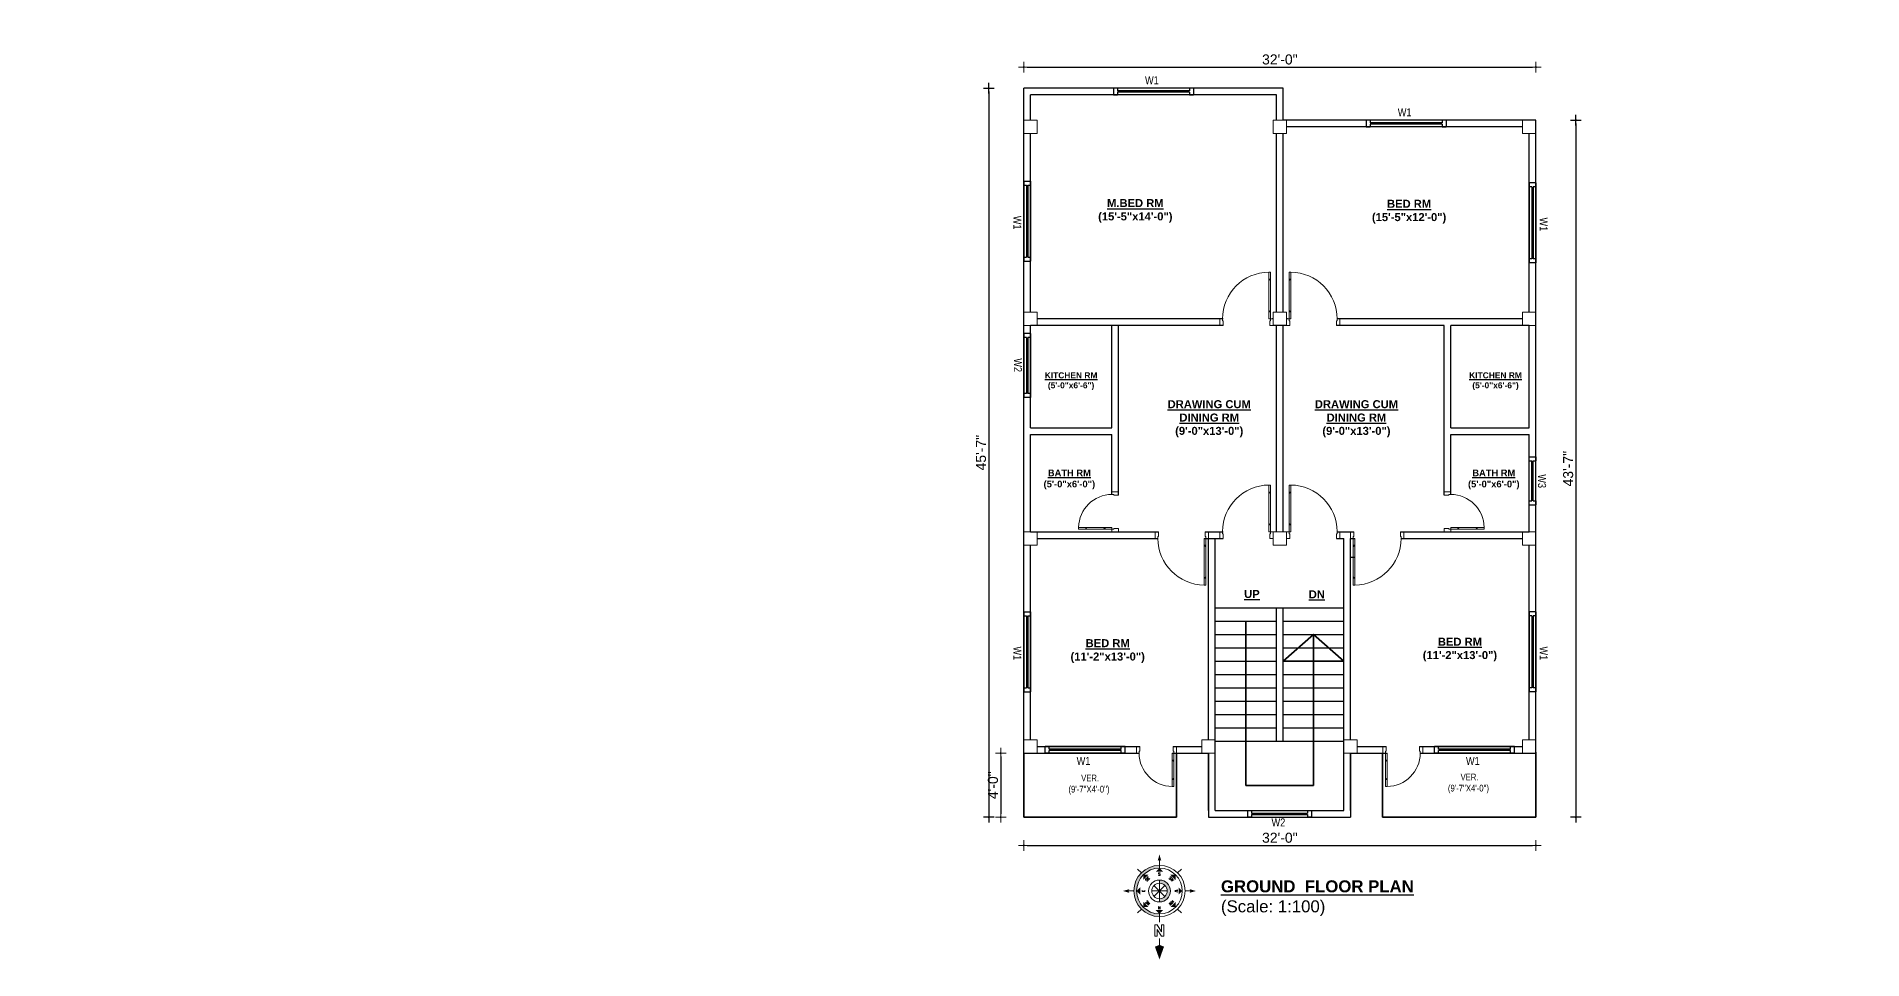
# Model space of a CAD drawing. Header units: inches. Extents: x -4010 to 92088, y -38563 to -1318.
# Drawn here: x 82703 to 84072, y -33559 to -32867 of the extents above; entities that cross this region are included whole.
import ezdxf
from ezdxf.enums import TextEntityAlignment as Align

# ---------------------------------------------------------------- set-up
doc = ezdxf.new("R2010")
doc.units = ezdxf.units.IN
doc.header["$MEASUREMENT"] = 0
doc.header["$PDMODE"] = 99
for name, color, linetype, lineweight in [('1-FOUNDATION DIM', 31, 'Continuous', 5), ('DIM', 7, 'Continuous', 15), ('door', 132, 'Continuous', 15), ('R0D', 1, 'Continuous', 35), ('VER', 2, 'Continuous', 20)]:
    doc.layers.add(name, color=color, linetype=linetype, lineweight=lineweight)
for name, color, linetype in [('Brick wall', 3, 'Continuous'), ('Rod', 1, 'Continuous'), ('TEX', 7, 'Continuous'), ('wall', 3, 'Continuous'), ('WINDOOR', 7, 'Continuous')]:
    doc.layers.add(name, color=color, linetype=linetype)
doc.styles.add('ARIAL', font='arial.ttf')
doc.styles.add('ROMANS', font='romans')
doc.styles.get("Standard").update_dxf_attribs({"font": 'ARIALN.TTF'})
doc.dimstyles.new('3-8', dxfattribs={"dimscale": 1.25, "dimtxt": 6, "dimasz": 2, "dimexe": 0.18, "dimexo": 6, "dimgap": 0, "dimtad": 0, "dimdec": 0, "dimzin": 3, "dimdsep": 46, "dimlunit": 3, "dimtxsty": 'ARIAL', "dimblk": 'DD', "dimcen": 1, "dimse1": 1, "dimse2": 1, "dimclrd": 256, "dimclrt": 256, "dimadec": 0, "dimazin": 0, "dimtfac": 0.5, "dimtdec": 0, "dimtmove": 2, "dimatfit": 0, "dimfxl": 0.18, "dimtvp": 0.75, "dimfrac": 1, "dimtolj": 1, "dimtzin": 0, "dimarcsym": 0})

# ---------------------------------------------------------------- blocks, each defined once
blk = doc.blocks.new('DD')
for p, q in [((-1.6, 0), (1.6, 0)), ((0, 1.6), (0, -1.6))]:
    blk.add_line(p, q)
at = {"const_width": 0.3}
blk.add_lwpolyline([(-0.15, 0, 1), (0.15, 0, 1)], format="xyb", close=True, dxfattribs=at)
blk = doc.blocks.new('*D1281')
at = {"layer": 'Defpoints', "color": 0}
for p in [(91569.9, -32871.4), (72377.3, -33015.4), (91610.9, -33015.4)]:
    blk.add_point(p, dxfattribs=at)
at = {"layer": 'Rod', "lineweight": -2}
blk.add_line((91610.9, -32873.9), (91610.9, -33012.9), dxfattribs=at)
at = {"layer": 'Rod', "lineweight": -2, "xscale": 2.5, "yscale": 2.5, "zscale": 2.5}
for p, rotation in [((91610.9, -32871.4), 90), ((91610.9, -33015.4), 270)]:
    blk.add_blockref('DD', p, dxfattribs=dict(at, rotation=rotation))
at = {"layer": 'Rod', "insert": (91605.1, -32943.4), "char_height": 7.5, "attachment_point": 5, "rotation": 90, "style": 'ARIAL'}
blk.add_mtext('\\A1;12\'-0"', dxfattribs=at)
blk = doc.blocks.new('*D1286')
at = {"layer": 'Defpoints', "color": 0}
for p in [(83827.3, -32930), (83827.3, -33452.6), (83857.2, -33452.6)]:
    blk.add_point(p, dxfattribs=at)
at = {"layer": 'wall', "lineweight": -2}
blk.add_line((83857.2, -32932.5), (83857.2, -33450.1), dxfattribs=at)
at = {"layer": 'wall', "lineweight": -2, "xscale": 2.5, "yscale": 2.5, "zscale": 2.5}
for p, rotation in [((83857.2, -32930), 90), ((83857.2, -33452.6), 270)]:
    blk.add_blockref('DD', p, dxfattribs=dict(at, rotation=rotation))
at = {"layer": 'wall', "insert": (83851.5, -33191.3), "char_height": 7.5, "attachment_point": 5, "rotation": 90, "style": 'ARIAL'}
blk.add_mtext('\\A1;43\'-7"', dxfattribs=at)
blk = doc.blocks.new('*D1213')
at = {"layer": 'Defpoints', "color": 0}
for p in [(83443.3, -32906), (83417, -33452.6), (83443.3, -33452.6)]:
    blk.add_point(p, dxfattribs=at)
at = {"layer": 'wall', "lineweight": -2}
blk.add_line((83417, -32908.5), (83417, -33450.1), dxfattribs=at)
at = {"layer": 'wall', "lineweight": -2, "xscale": 2.5, "yscale": 2.5, "zscale": 2.5}
for p, rotation in [((83417, -32906), 90), ((83417, -33452.6), 270)]:
    blk.add_blockref('DD', p, dxfattribs=dict(at, rotation=rotation))
at = {"layer": 'wall', "insert": (83411.3, -33179.3), "char_height": 7.5, "attachment_point": 5, "rotation": 90, "style": 'ARIAL'}
blk.add_mtext('\\A1;45\'-7"', dxfattribs=at)
blk = doc.blocks.new('D40')
at = {"layer": 'door'}
for p, q in [((2, 5), (2, 40)), ((3.2, 40), (2, 40)), ((2.4, 34), (2, 34)), ((2.4, 34), (2.4, 34.7)), ((2.9, 34.7), (2.4, 34.7)), ((2.9, 34), (2.9, 34.7)), ((3.2, 34), (2.9, 34)), ((3.2, 5), (3.2, 40)), ((0, 0), (0, 5)), ((0, 5), (2, 5)), ((2.5, 0), (0, 0)), ((2, 11), (2.4, 11)), ((2, 5), (2, 3.5)), ((2, 5), (3.2, 5)), ((2, 3.5), (2.5, 3.5)), ((2.4, 10.2), (2.4, 11)), ((2.4, 10.2), (2.9, 10.2)), ((2.5, 3.5), (2.5, 0)), ((2.9, 10.2), (2.9, 11)), ((2.9, 11), (3.2, 11)), ((38, 3.5), (37.5, 3.5)), ((37.5, 3.5), (37.5, 0)), ((37.5, 0), (40, 0)), ((40, 5), (38, 5)), ((38, 5), (38, 3.5)), ((40, 0), (40, 5))]:
    blk.add_line(p, q, dxfattribs=at)
blk.add_arc((2.9, 4.9), 35.1, 0.2318, 89.393, dxfattribs=at)
blk = doc.blocks.new('D30')
at = {"layer": 'door'}
for p, q in [((2, 5), (2, 30)), ((3.2, 30), (2, 30)), ((3.2, 5), (3.2, 30)), ((2.4, 24), (2, 24)), ((2.4, 24), (2.4, 24.7)), ((2.9, 24.7), (2.4, 24.7)), ((2.9, 24), (2.9, 24.7)), ((3.2, 24), (2.9, 24)), ((0, 0), (0, 5)), ((0, 5), (2, 5)), ((2.5, 0), (0, 0)), ((2, 11), (2.4, 11)), ((2, 5), (2, 3.5)), ((2, 5), (3.2, 5)), ((2, 3.5), (2.5, 3.5)), ((2.4, 10.2), (2.4, 11)), ((2.4, 10.2), (2.9, 10.2)), ((2.5, 3.5), (2.5, 0)), ((2.9, 10.2), (2.9, 11)), ((2.9, 11), (3.2, 11)), ((28, 3.5), (27.5, 3.5)), ((27.5, 3.5), (27.5, 0)), ((27.5, 0), (30, 0)), ((30, 5), (28, 5)), ((28, 5), (28, 3.5)), ((30, 0), (30, 5))]:
    blk.add_line(p, q, dxfattribs=at)
blk.add_arc((2.9, 4.9), 25.1, 0.3204, 89.1727, dxfattribs=at)
blk = doc.blocks.new('W-1')
at = {"layer": 'WINDOOR'}
for p, q in [((-60, 0), (-60, -5)), ((-60, 0), (-57, 0)), ((-60, 0), (0, 0)), ((-57, 0), (-57, -2)), ((-3, 0), (-3, -2)), ((0, 0), (0, -5)), ((-57, -5), (-60, -5)), ((-60, -5), (0, -5)), ((-57, -2), (-3, -2)), ((-57, -3), (-57, -5)), ((-57, -3), (-3, -3)), ((-56, -2), (-56, -3)), ((-4, -2), (-4, -3)), ((-3, -3), (-3, -5)), ((0, -5), (-3, -5))]:
    blk.add_line(p, q, dxfattribs=at)
blk = doc.blocks.new('W-3FT')
at = {"layer": 'WINDOOR'}
for p, q in [((-36, 0), (-36, -5)), ((-36, 0), (-33, 0)), ((-36, 0), (0, 0)), ((-33, 0), (-33, -2)), ((-3, 0), (-3, -2)), ((0, 0), (0, -5)), ((-33, -5), (-36, -5)), ((-36, -5), (0, -5)), ((-33, -2), (-3, -2)), ((-33, -3), (-33, -5)), ((-33, -3), (-3, -3)), ((-32, -2), (-32, -3)), ((-4, -2), (-4, -3)), ((-3, -3), (-3, -5)), ((0, -5), (-3, -5))]:
    blk.add_line(p, q, dxfattribs=at)
blk = doc.blocks.new("Windoo 4'")
at = {"layer": 'WINDOOR'}
for p, q in [((24, 5), (-24, 5)), ((-24, 5), (-24, 0)), ((24, 0), (-24, 0)), ((-24, 0), (-21, 0)), ((-21, 5), (-21, 3)), ((21, 3), (-21, 3)), ((21, 2), (-21, 2)), ((-21, 2), (-21, 0)), ((-20, 3), (-20, 2)), ((20, 3), (20, 2)), ((24, 5), (21, 5)), ((21, 5), (21, 3)), ((21, 2), (21, 0)), ((21, 0), (24, 0)), ((24, 5), (24, 0))]:
    blk.add_line(p, q, dxfattribs=at)
blk = doc.blocks.new('*D1214')
at = {"layer": 'Defpoints', "color": 0}
for p in [(83443.3, -33404.6), (83426, -33452.6), (83437.3, -33452.6)]:
    blk.add_point(p, dxfattribs=at)
at = {"layer": 'VER', "lineweight": -2}
blk.add_line((83426, -33407.1), (83426, -33450.1), dxfattribs=at)
at = {"layer": 'VER', "lineweight": -2, "xscale": 2.5, "yscale": 2.5, "zscale": 2.5}
for p, rotation in [((83426, -33404.6), 90), ((83426, -33452.6), 270)]:
    blk.add_blockref('DD', p, dxfattribs=dict(at, rotation=rotation))
at = {"layer": 'VER', "insert": (83420.2, -33428.6), "char_height": 7.5, "attachment_point": 5, "rotation": 90, "style": 'ARIAL'}
blk.add_mtext('\\A1;4\'-0"', dxfattribs=at)
blk = doc.blocks.new('*D1305')
at = {"layer": 'Defpoints', "color": 0}
for p in [(84882.7, -33079), (84924.6, -33079), (73551.9, -33243.6)]:
    blk.add_point(p, dxfattribs=at)
at = {"layer": 'Rod', "lineweight": -2}
blk.add_line((84882.7, -33241.1), (84882.7, -33081.5), dxfattribs=at)
at = {"layer": 'Rod', "lineweight": -2, "xscale": 2.5, "yscale": 2.5, "zscale": 2.5}
for p, rotation in [((84882.7, -33079), 90), ((84882.7, -33243.6), 270)]:
    blk.add_blockref('DD', p, dxfattribs=dict(at, rotation=rotation))
at = {"layer": 'Rod', "insert": (84877, -33161.3), "char_height": 7.5, "attachment_point": 5, "rotation": 90, "style": 'ARIAL'}
blk.add_mtext('\\A1;13\'-9"', dxfattribs=at)
blk = doc.blocks.new('*D1308')
at = {"layer": 'Defpoints', "color": 0}
for p in [(73935.9, -33079), (73985.1, -33243.6), (85308.6, -33243.6)]:
    blk.add_point(p, dxfattribs=at)
at = {"layer": 'Rod', "lineweight": -2}
blk.add_line((73985.1, -33081.5), (73985.1, -33241.1), dxfattribs=at)
at = {"layer": 'Rod', "lineweight": -2, "xscale": 2.5, "yscale": 2.5, "zscale": 2.5}
for p, rotation in [((73985.1, -33079), 90), ((73985.1, -33243.6), 270)]:
    blk.add_blockref('DD', p, dxfattribs=dict(at, rotation=rotation))
at = {"layer": 'Rod', "insert": (73979.4, -33161.3), "char_height": 7.5, "attachment_point": 5, "rotation": 90, "style": 'ARIAL'}
blk.add_mtext('\\A1;13\'-9"', dxfattribs=at)
blk = doc.blocks.new('*D1310')
at = {"layer": 'Defpoints', "color": 0}
for p in [(85308.6, -32935), (73935.9, -33399.6), (85387.5, -33399.6)]:
    blk.add_point(p, dxfattribs=at)
at = {"layer": 'Rod', "lineweight": -2}
blk.add_line((85387.5, -32937.5), (85387.5, -33397.1), dxfattribs=at)
at = {"layer": 'Rod', "lineweight": -2, "xscale": 2.5, "yscale": 2.5, "zscale": 2.5}
for p, rotation in [((85387.5, -32935), 90), ((85387.5, -33399.6), 270)]:
    blk.add_blockref('DD', p, dxfattribs=dict(at, rotation=rotation))
at = {"layer": 'Rod', "insert": (85381.7, -33167.3), "char_height": 7.5, "attachment_point": 5, "rotation": 90, "style": 'ARIAL'}
blk.add_mtext('\\A1;38\'-9"', dxfattribs=at)
blk = doc.blocks.new('*D1312')
at = {"layer": 'Defpoints', "color": 0}
for p in [(87548.3, -32930), (76175.6, -33452.6), (87573.4, -33452.6)]:
    blk.add_point(p, dxfattribs=at)
at = {"layer": 'Rod', "lineweight": -2}
blk.add_line((87573.4, -32932.5), (87573.4, -33450.1), dxfattribs=at)
at = {"layer": 'Rod', "lineweight": -2, "xscale": 2.5, "yscale": 2.5, "zscale": 2.5}
for p, rotation in [((87573.4, -32930), 90), ((87573.4, -33452.6), 270)]:
    blk.add_blockref('DD', p, dxfattribs=dict(at, rotation=rotation))
at = {"layer": 'Rod', "insert": (87567.7, -33191.3), "char_height": 7.5, "attachment_point": 5, "rotation": 90, "style": 'ARIAL'}
blk.add_mtext('\\A1;43\'-7"', dxfattribs=at)
blk = doc.blocks.new('Anno_North_J_Metric')
at = {"linetype": 'ByBlock', "lineweight": -2}
h = blk.add_hatch(color=0, dxfattribs=at)
h.paths.add_polyline_path([(-4.17, 0), (-4.68, 0, 1), (4.68, 0), (4.17, 0, -1)])
h.paths.add_polyline_path([(1.41, 0), (2, 0, 1), (-2, 0), (-1.41, 0, -1)])
at = {"color": 0, "linetype": 'ByBlock', "lineweight": -2}
for p, q in [((-3.31, 3.31), (-4.01, 4.01)), ((0, 4.68), (0, 5.67)), ((3.31, 3.31), (4.01, 4.01)), ((-4.68, 0), (-5.67, 0)), ((-4.68, 0), (-4.17, 0)), ((-1.41, 0), (-2, 0)), ((-1.41, 0), (1.41, 0)), ((1.41, 0), (-1.41, 0)), ((-1, 1), (1, -1)), ((-1, -1), (1, 1)), ((1, -1), (-1, 1)), ((1, 1), (-1, -1)), ((0, 1.41), (0, -1.41)), ((0, -1.41), (0, 1.41)), ((1.41, 0), (2, 0)), ((4.68, 0), (4.17, 0)), ((4.68, 0), (5.67, 0)), ((6.17, 0.4), (6.17, 0.82)), ((6.17, 0.82), (8.27, 0.82)), ((7.43, 0.4), (6.17, 0.4)), ((6.17, -0.44), (7.43, 0.4)), ((8.27, 0.4), (7.01, -0.44)), ((8.27, 0.82), (8.27, 0.4)), ((8.67, 0), (9.83, 0)), ((-3.31, -3.31), (-4.01, -4.01)), ((3.31, -3.31), (4.01, -4.01)), ((6.17, -0.86), (6.17, -0.44)), ((8.27, -0.86), (6.17, -0.86)), ((7.01, -0.44), (8.27, -0.44)), ((8.27, -0.44), (8.27, -0.86)), ((0, -4.68), (0, -5.67))]:
    blk.add_line(p, q, dxfattribs=at)
for radius in [4.68, 4.17, 2, 1.41]:
    blk.add_circle((0, 0), radius, dxfattribs=at)
for points in [[(-0.33, 5.5), (0, 5.67), (0, 6.67)], [(0, 6.67), (0.33, 5.5), (0, 5.67)], [(0, 4.17), (0.67, 3.5), (-0.67, 3.5)], [(-6.67, 0), (-5.5, 0.33), (-5.67, 0)], [(-5.5, -0.33), (-5.67, 0), (-6.67, 0)], [(-4.17, 0), (-3.5, 0.67), (-3.5, -0.67)], [(-2.95, 2.95), (-2, 2.95), (-2.95, 2)], [(2.95, 2.95), (2.95, 2), (2, 2.95)], [(4.17, 0), (3.5, -0.67), (3.5, 0.67)], [(12.5, 0), (10.17, 0.83), (9.83, 0)], [(9.83, 0), (10.17, -0.83), (12.5, 0)], [(-2.95, -2.95), (-2.95, -2), (-2, -2.95)], [(2.95, -2.95), (2, -2.95), (2.95, -2)], [(0, -4.17), (-0.67, -3.5), (0.67, -3.5)], [(0, -6.67), (-0.33, -5.5), (0, -5.67)], [(0.33, -5.5), (0, -5.67), (0, -6.67)]]:
    blk.add_solid(points, dxfattribs=at)
at = {"color": 0, "linetype": 'ByBlock', "lineweight": -2, "style": 'ROMANS'}
blk.add_text('W', height=0.5, dxfattribs=at).set_placement((0, 2.83), align=Align.CENTER)
for s, rotation, p in [('S', 270, (-3.33, 0)), ('SW', 45, (-2, 2)), ('NW', 315, (2, 2)), ('N', 270, (2.83, 0)), ('SE', 135, (-2, -2)), ('E', 180, (0, -2.67)), ('NE', 225, (2, -2))]:
    blk.add_text(s, height=0.5, rotation=rotation, dxfattribs=at).set_placement(p, align=Align.CENTER)
blk = doc.blocks.new('*D1337')
at = {"layer": 'Defpoints', "color": 0}
for p in [(83827.3, -32890.3), (83443.3, -32906), (83827.3, -32930)]:
    blk.add_point(p, dxfattribs=at)
at = {"layer": 'VER', "lineweight": -2}
blk.add_line((83445.8, -32890.3), (83824.8, -32890.3), dxfattribs=at)
at = {"layer": 'VER', "lineweight": -2, "xscale": 2.5, "yscale": 2.5, "zscale": 2.5, "rotation": 180}
blk.add_blockref('DD', (83443.3, -32890.3), dxfattribs=at)
at = {"layer": 'VER', "lineweight": -2, "xscale": 2.5, "yscale": 2.5, "zscale": 2.5}
blk.add_blockref('DD', (83827.3, -32890.3), dxfattribs=at)
at = {"layer": 'VER', "insert": (83635.3, -32884.6), "char_height": 7.5, "attachment_point": 5, "style": 'ARIAL'}
blk.add_mtext('\\A1;32\'-0"', dxfattribs=at)
blk = doc.blocks.new('*D1338')
at = {"layer": 'Defpoints', "color": 0}
for p in [(83443.3, -33452.6), (83827.3, -33452.6), (83827.3, -33473.7)]:
    blk.add_point(p, dxfattribs=at)
at = {"layer": 'VER', "lineweight": -2}
blk.add_line((83445.8, -33473.7), (83824.8, -33473.7), dxfattribs=at)
at = {"layer": 'VER', "lineweight": -2, "xscale": 2.5, "yscale": 2.5, "zscale": 2.5, "rotation": 180}
blk.add_blockref('DD', (83443.3, -33473.7), dxfattribs=at)
at = {"layer": 'VER', "lineweight": -2, "xscale": 2.5, "yscale": 2.5, "zscale": 2.5}
blk.add_blockref('DD', (83827.3, -33473.7), dxfattribs=at)
at = {"layer": 'VER', "insert": (83635.3, -33468), "char_height": 7.5, "attachment_point": 5, "style": 'ARIAL'}
blk.add_mtext('\\A1;32\'-0"', dxfattribs=at)

msp = doc.modelspace()

# ---------------------------------------------------------------- linework, layer by layer
at = {"layer": 'R0D'}
for p, q in [((83609.792, -33315.564), (83609.792, -33305.564)), ((83609.792, -33305.564), (83609.792, -33405.564)), ((83660.542, -33315.564), (83637.792, -33335.564)), ((83660.542, -33315.564), (83660.542, -33428.825)), ((83683.292, -33335.564), (83660.542, -33315.564)), ((83637.792, -33335.564), (83683.292, -33335.564)), ((83660.542, -33385.564), (83660.542, -33428.172)), ((83443.292, -33404.564), (83443.292, -33452.564)), ((83557.792, -33452.564), (83557.792, -33404.564)), ((83609.792, -33405.564), (83609.792, -33428.825)), ((83712.292, -33404.564), (83712.292, -33452.564)), ((83827.292, -33452.564), (83827.292, -33403.829)), ((83609.792, -33428.825), (83660.542, -33428.825)), ((83443.292, -33452.564), (83557.792, -33452.564)), ((83712.292, -33452.564), (83827.292, -33452.564))]:
    msp.add_line(p, q, dxfattribs=at)
at = {"layer": 'VER'}
for p, q in [((83638.542, -33238.564), (83629.042, -33238.564)), ((83631.792, -33238.564), (83635.792, -33238.564))]:
    msp.add_line(p, q, dxfattribs=at)
for points in [[(83443.292, -32930.031), (83453.292, -32930.031), (83453.292, -32940.031), (83443.292, -32940.031)], [(83630.292, -32930.031), (83640.292, -32930.031), (83640.292, -32940.031), (83630.292, -32940.031)], [(83817.292, -32930.031), (83827.292, -32930.031), (83827.292, -32940.031), (83817.292, -32940.031)], [(83443.292, -33073.995), (83453.292, -33073.995), (83453.292, -33083.995), (83443.292, -33083.995)], [(83630.292, -33073.995), (83640.292, -33073.995), (83640.292, -33083.995), (83630.292, -33083.995)], [(83817.292, -33073.995), (83827.292, -33073.995), (83827.292, -33083.995), (83817.292, -33083.995)], [(83443.292, -33238.564), (83453.292, -33238.564), (83453.292, -33248.564), (83443.292, -33248.564)], [(83630.292, -33238.564), (83640.292, -33238.564), (83640.292, -33248.564), (83630.292, -33248.564)], [(83817.292, -33238.564), (83827.292, -33238.564), (83827.292, -33248.564), (83817.292, -33248.564)], [(83443.292, -33394.564), (83453.292, -33394.564), (83453.292, -33404.564), (83443.292, -33404.564)], [(83576.785, -33394.564), (83586.785, -33394.564), (83586.785, -33404.564), (83576.785, -33404.564)], [(83683.292, -33394.564), (83693.292, -33394.564), (83693.292, -33404.564), (83683.292, -33404.564)], [(83817.292, -33394.564), (83827.292, -33394.564), (83827.292, -33404.564), (83817.292, -33404.564)]]:
    msp.add_lwpolyline(points, close=True, dxfattribs=at)
at = {"layer": 'wall'}
for p, q in [((83443.292, -33404.564), (83443.292, -32906.031)), ((83637.792, -32906.031), (83443.292, -32906.031)), ((83637.792, -32930.031), (83637.792, -32906.031)), ((83448.292, -32930.031), (83448.292, -32911.031)), ((83632.792, -32911.031), (83448.292, -32911.031)), ((83632.792, -32930.031), (83632.792, -32911.031)), ((83827.292, -32930.031), (83637.792, -32930.031)), ((83817.292, -32935.031), (83640.292, -32935.031)), ((83827.292, -33404.564), (83827.292, -32930.031)), ((83448.292, -33073.995), (83448.292, -32940.031)), ((83632.792, -33073.995), (83632.792, -32940.031)), ((83637.792, -33073.995), (83637.792, -32940.031)), ((83822.292, -33073.995), (83822.292, -32940.031)), ((83448.292, -33073.995), (83448.292, -33072.031)), ((83822.292, -33073.995), (83822.292, -33072.031)), ((83448.292, -33143.975), (83448.292, -33083.975)), ((83521.45, -33083.975), (83448.292, -33083.975)), ((83592.792, -33078.975), (83453.292, -33078.975)), ((83509.45, -33160.564), (83509.45, -33083.975)), ((83514.45, -33143.975), (83514.45, -33083.975)), ((83592.792, -33083.975), (83514.45, -33083.975)), ((83533.45, -33083.975), (83530.2, -33083.975)), ((83592.292, -33078.975), (83530.95, -33078.975)), ((83592.292, -33078.975), (83533.45, -33078.975)), ((83592.792, -33083.975), (83538.45, -33083.975)), ((83630.292, -33078.975), (83629.542, -33078.975)), ((83640.292, -33083.975), (83630.292, -33083.975)), ((83632.792, -33238.564), (83632.792, -33083.975)), ((83637.792, -33238.564), (83637.792, -33083.975)), ((83641.042, -33078.975), (83640.292, -33078.975)), ((83758.45, -33083.975), (83677.792, -33083.975)), ((83778.95, -33078.975), (83678.292, -33078.975)), ((83754.7, -33083.975), (83751.45, -33083.975)), ((83758.45, -33211.064), (83758.45, -33083.975)), ((83758.45, -33211.064), (83758.45, -33083.975)), ((83763.45, -33160.564), (83763.45, -33083.975)), ((83763.45, -33160.564), (83763.45, -33083.975)), ((83822.292, -33083.975), (83763.45, -33083.975)), ((83817.292, -33078.975), (83778.95, -33078.975)), ((83822.292, -33160.564), (83822.292, -33083.975)), ((83822.292, -33145.241), (83822.292, -33123.05)), ((83448.292, -33143.975), (83448.292, -33137.031)), ((83448.292, -33143.975), (83448.292, -33137.031)), ((83448.292, -33160.564), (83448.292, -33137.975)), ((83448.292, -33160.564), (83448.292, -33148.975)), ((83448.292, -33160.564), (83448.292, -33148.975)), ((83509.45, -33160.564), (83509.45, -33148.975)), ((83509.45, -33151.508), (83509.45, -33148.975)), ((83514.45, -33211.064), (83514.45, -33143.975)), ((83763.45, -33158.064), (83763.45, -33150.241)), ((83763.45, -33158.064), (83763.45, -33150.241)), ((83822.292, -33145.241), (83822.292, -33144.564)), ((83822.292, -33160.564), (83822.292, -33150.241)), ((83822.292, -33160.564), (83822.292, -33150.241)), ((83448.292, -33160.564), (83509.45, -33160.564)), ((83448.292, -33165.564), (83509.45, -33165.564)), ((83448.292, -33204.564), (83448.292, -33165.564)), ((83509.45, -33210.564), (83509.45, -33165.564)), ((83763.45, -33160.564), (83822.292, -33160.564)), ((83763.45, -33165.564), (83822.292, -33165.564)), ((83763.45, -33210.564), (83763.45, -33165.564)), ((83763.45, -33210.564), (83763.45, -33165.564)), ((83822.292, -33160.564), (83822.292, -33160.085)), ((83822.292, -33204.564), (83822.292, -33165.564)), ((83448.292, -33238.564), (83448.292, -33192.564)), ((83822.292, -33238.564), (83822.292, -33193.085)), ((83448.292, -33238.564), (83544.292, -33238.564)), ((83579.292, -33238.564), (83586.792, -33238.564)), ((83586.792, -33238.564), (83592.792, -33238.564)), ((83678.292, -33238.564), (83683.292, -33238.564)), ((83683.292, -33238.564), (83690.792, -33238.564)), ((83725.792, -33238.564), (83822.292, -33238.564)), ((83448.292, -33394.564), (83448.292, -33248.564)), ((83453.292, -33243.564), (83543.792, -33243.564)), ((83578.542, -33243.564), (83581.792, -33243.564)), ((83581.792, -33394.564), (83581.792, -33243.564)), ((83581.792, -33243.564), (83592.792, -33243.564)), ((83586.792, -33447.564), (83586.792, -33243.564)), ((83677.792, -33243.564), (83683.292, -33243.564)), ((83683.292, -33447.564), (83683.292, -33243.564)), ((83688.292, -33243.564), (83691.542, -33243.564)), ((83688.292, -33394.564), (83688.292, -33243.564)), ((83726.292, -33243.564), (83817.292, -33243.564)), ((83822.292, -33394.564), (83822.292, -33248.564)), ((83688.292, -33257.564), (83691.542, -33257.564)), ((83586.792, -33295.564), (83683.292, -33295.564)), ((83586.792, -33305.564), (83632.792, -33305.564)), ((83632.792, -33395.564), (83632.792, -33295.564)), ((83637.792, -33395.564), (83637.792, -33295.564)), ((83637.792, -33305.564), (83683.292, -33305.564)), ((83586.792, -33315.564), (83632.792, -33315.564)), ((83637.792, -33315.564), (83683.292, -33315.564)), ((83586.792, -33325.564), (83632.792, -33325.564)), ((83637.792, -33325.564), (83683.292, -33325.564)), ((83586.792, -33335.564), (83632.792, -33335.564)), ((83586.792, -33345.564), (83632.792, -33345.564)), ((83637.792, -33335.564), (83683.292, -33335.564)), ((83637.792, -33345.564), (83683.292, -33345.564)), ((83586.792, -33355.564), (83632.792, -33355.564)), ((83637.792, -33355.564), (83683.292, -33355.564)), ((83586.792, -33365.564), (83632.792, -33365.564)), ((83586.792, -33375.564), (83632.792, -33375.564)), ((83637.792, -33365.564), (83683.292, -33365.564)), ((83637.792, -33375.564), (83683.292, -33375.564)), ((83586.792, -33385.564), (83632.792, -33385.564)), ((83637.792, -33385.564), (83683.292, -33385.564)), ((83453.292, -33399.564), (83530.292, -33399.564)), ((83555.292, -33399.564), (83576.785, -33399.564)), ((83586.792, -33395.564), (83632.792, -33395.564)), ((83632.792, -33395.564), (83683.292, -33395.564)), ((83693.292, -33399.564), (83715.034, -33399.564)), ((83740.034, -33399.564), (83817.292, -33399.564)), ((83443.292, -33404.564), (83529.792, -33404.564)), ((83554.542, -33404.564), (83581.792, -33404.564)), ((83557.792, -33404.564), (83557.792, -33452.564)), ((83581.792, -33447.564), (83581.792, -33404.564)), ((83581.792, -33404.564), (83581.792, -33452.564)), ((83688.292, -33404.564), (83715.784, -33404.564)), ((83688.292, -33447.564), (83688.292, -33404.564)), ((83688.292, -33404.564), (83688.292, -33452.564)), ((83712.292, -33404.564), (83712.292, -33452.564)), ((83740.534, -33404.564), (83827.292, -33404.564)), ((83443.292, -33452.564), (83557.792, -33452.564)), ((83443.292, -33452.564), (83557.792, -33452.564)), ((83581.792, -33452.564), (83688.292, -33452.564)), ((83581.792, -33452.564), (83688.292, -33452.564)), ((83586.792, -33447.564), (83588.292, -33447.564)), ((83586.792, -33447.564), (83683.292, -33447.564)), ((83682.292, -33447.564), (83683.292, -33447.564)), ((83712.292, -33452.564), (83827.292, -33452.564)), ((83712.292, -33452.564), (83827.292, -33452.564))]:
    msp.add_line(p, q, dxfattribs=at)

# ---------------------------------------------------------------- block references
at = {"layer": '1-FOUNDATION DIM', "xscale": -1}
for p in [(83630.292, -33083.995), (83630.292, -33243.564)]:
    msp.add_blockref('D40', p, dxfattribs=at)
at = {"layer": '1-FOUNDATION DIM'}
for p in [(83640.292, -33083.995), (83640.292, -33243.564)]:
    msp.add_blockref('D40', p, dxfattribs=at)
for name, p, rotation in [('D30', (83514.45, -33238.564), 90), ('D40', (83581.792, -33238.564), 180), ('D30', (83557.792, -33399.564), 180)]:
    msp.add_blockref(name, p, dxfattribs=dict(at, rotation=rotation))
at = {"layer": '1-FOUNDATION DIM', "xscale": -1}
for name, p, rotation in [('D30', (83758.45, -33238.564), 270), ('D40', (83688.292, -33238.564), 180), ('D30', (83712.534, -33399.564), 180)]:
    msp.add_blockref(name, p, dxfattribs=dict(at, rotation=rotation))
at = {"layer": 'Brick wall', "xscale": -1, "rotation": 270}
msp.add_blockref("Windoo 4'", (83443.292, -33113.975), dxfattribs=at)
at = {"layer": 'Brick wall', "rotation": 90}
msp.add_blockref('W-3FT', (83822.292, -33182.346), dxfattribs=at)
at = {"layer": 'Brick wall', "xscale": -1}
msp.add_blockref("Windoo 4'", (83635.042, -33452.564), dxfattribs=at)
at = {"layer": 'DIM', "ltscale": 500000, "xscale": 4.107415312464582, "yscale": 4.107415312464582, "zscale": 4.107415327752908, "rotation": 270}
msp.add_blockref('Anno_North_J_Metric', (83545.054, -33507.87), dxfattribs=at)
at = {"layer": 'WINDOOR', "ltscale": 10, "xscale": -1}
for p in [(83510.542, -32906.031), (83700.042, -32930.031)]:
    msp.add_blockref('W-1', p, dxfattribs=at)
at = {"layer": 'WINDOOR', "ltscale": 10, "xscale": -1, "rotation": 90}
for p in [(83443.292, -33035.716), (83443.292, -33358.564)]:
    msp.add_blockref('W-1', p, dxfattribs=at)
at = {"layer": 'WINDOOR', "ltscale": 10}
for p, rotation in [((83827.292, -33037.003), 270), ((83827.292, -33358.564), 270), ((83459.292, -33404.564), 180), ((83751.163, -33404.564), 180)]:
    msp.add_blockref('W-1', p, dxfattribs=dict(at, rotation=rotation))

# ---------------------------------------------------------------- texts
at = {"layer": 'TEX', "linetype": 'ByBlock'}
for s, insert, char_height, width, attachment_point in [('{\\fArial Narrow|b0|i0|c0|p34;W1}', (83544.531, -32897.18), 6, 18.77154, 3), ('{\\fArial Narrow|b0|i0|c0|p34;W1}', (83734.031, -32921.18), 6, 18.77154, 3), ('{\\fArial Narrow|b0|i0|c0|p34;W1}', (83493.281, -33413.415), 6, 18.77154, 9), ('{\\fArial Narrow|b0|i0|c0|p34;W1}', (83785.152, -33413.415), 6, 18.77154, 9), (" VER.\\P(9'-7''X4'-0'')", (83492.247, -33435.55), 5, 75.17356, 8), (" VER.\\P(9'-7''X4'-0'')", (83776.728, -33434.784), 5, 75.17356, 8), ('W2', (83639.387, -33453.461), 6, 18.77154, 3)]:
    msp.add_mtext(s, dxfattribs=dict(at, insert=insert, char_height=char_height, width=width, attachment_point=attachment_point))
at = {"layer": 'TEX'}
for s, insert, char_height, width, attachment_point in [('{\\fArial|b1|i0|c0|p34;\\LM.BED RM \\P\\l(15\'-5"x14\'-0")}', (83526.94, -32998.11), 6, 86.60934, 5), ('{\\fArial|b1|i0|c0|p34;\\LBED RM \\P\\l(15\'-5"x12\'-0")}', (83732.211, -32998.633), 6, 86.60934, 5), ('{\\fArial|b1|i0|c0|p34;\\LKITCHEN RM\\P\\l(5\'-0"x6\'-6")}', (83478.787, -33125.748), 4.5, 86.60934, 5), ('{\\fArial|b1|i0|c0|p34;\\LKITCHEN RM\\P\\l(5\'-0"x6\'-6")}', (83797.007, -33125.748), 4.5, 86.60934, 5), ('{\\fArial|b1|i0|c0|p34;\\LDRAWING CUM DINING RM \\P\\l(9\'-0"x13\'-0")}', (83582.359, -33153.867), 6, 86.60934, 5), ('{\\fArial|b1|i0|c0|p34;\\LDRAWING CUM DINING RM \\P\\l(9\'-0"x13\'-0")}', (83692.725, -33153.867), 6, 86.60934, 5), ('{\\fArial|b1|i0|c0|p34;\\LBATH RM\\P\\l(5\'-0"x6\'-0")}', (83477.5, -33199.399), 5, 86.60934, 5), ('{\\fArial|b1|i0|c0|p34;\\LBATH RM\\P\\l(5\'-0"x6\'-0")}', (83795.719, -33199.399), 5, 86.60934, 5), ('{\\fArial|b1|i0|c0|p34;\\LUP}', (83614.366, -33285.287), 6, 86.60934, 5), ('{\\fArial|b1|i0|c0|p34;\\LDN}', (83663.029, -33285.515), 6, 86.60934, 5), ('{\\fArial|b1|i0|c0|p34;\\LBED RM \\P\\l(11\'-2"x13\'-0")}', (83506.238, -33328.01), 6, 86.60934, 5), ('{\\fArial|b1|i0|c0|p34;\\LBED RM \\P\\l(11\'-2"x13\'-0")}', (83770.319, -33326.931), 6, 86.60934, 5), ('{\\fArial Rounded MT Bold|b0|i0|c0|p34;\\LGROUND  FLOOR PLAN\\P\\fArial|b0|i0|c0|p34;\\l(Scale: 1:100)}', (83591.158, -33499.88), 9, 271.47295, 1)]:
    msp.add_mtext(s, dxfattribs=dict(at, insert=insert, char_height=char_height, width=width, attachment_point=attachment_point))
at = {"layer": 'TEX', "linetype": 'ByBlock', "char_height": 6, "width": 18.77154, "rotation": 270}
for s, insert, attachment_point in [('{\\fArial Narrow|b0|i0|c0|p34;W1}', (83435.536, -33001.727), 7), ('{\\fArial Narrow|b0|i0|c0|p34;W1}', (83836.143, -33003.014), 1), ('W2', (83441.928, -33108.579), 1), ('W3', (83828.819, -33205.803), 9), ('{\\fArial Narrow|b0|i0|c0|p34;W1}', (83435.536, -33324.574), 7), ('{\\fArial Narrow|b0|i0|c0|p34;W1}', (83836.143, -33324.574), 1)]:
    msp.add_mtext(s, dxfattribs=dict(at, insert=insert, attachment_point=attachment_point))

# ---------------------------------------------------------------- dimensions: what is measured, and where the dimension line sits
at = {"layer": 'Rod'}
for base, p1, p2, picture, middle in [((91610.879, -33015.36), (91569.871, -32871.36), (72377.328, -33015.36), '*D1281', (91605.135, -32943.36)), ((85387.491, -33399.564), (85308.608, -32935.031), (73935.926, -33399.564), '*D1310', (85381.744, -33167.297)), ((87573.442, -33452.564), (87548.278, -32930.031), (76175.595, -33452.564), '*D1312', (87567.694, -33191.297)), ((84882.721, -33078.995), (73551.926, -33243.564), (84924.608, -33078.995), '*D1305', (84876.973, -33161.28)), ((73985.099, -33243.564), (73935.926, -33078.995), (85308.608, -33243.564), '*D1308', (73979.351, -33161.28))]:
    dim = msp.add_linear_dim(base=base, p1=p1, p2=p2, angle=90, dimstyle='3-8', dxfattribs=at)
    dim.commit()
    dim.dimension.update_dxf_attribs({"geometry": picture, "text_midpoint": middle})
at = {"layer": 'VER'}
for base, p1, p2, picture, middle in [((83827.292, -32890.345), (83443.292, -32906.031), (83827.292, -32930.031), '*D1337', (83635.292, -32884.597)), ((83827.292, -33473.733), (83443.292, -33452.564), (83827.292, -33452.564), '*D1338', (83635.292, -33467.986))]:
    dim = msp.add_linear_dim(base=base, p1=p1, p2=p2, dimstyle='3-8', dxfattribs=at)
    dim.commit()
    dim.dimension.update_dxf_attribs({"geometry": picture, "text_midpoint": middle})
dim = msp.add_linear_dim(base=(83425.988, -33452.564), p1=(83443.292, -33404.564), p2=(83437.292, -33452.564), angle=90, dimstyle='3-8', dxfattribs=at)
dim.commit()
dim.dimension.update_dxf_attribs({"geometry": '*D1214', "text_midpoint": (83420.244, -33428.564)})
at = {"layer": 'wall'}
for base, p1, p2, picture, middle in [((83417.044, -33452.564), (83443.292, -32906.031), (83443.292, -33452.564), '*D1213', (83411.323, -33179.297)), ((83857.201, -33452.564), (83827.292, -32930.031), (83827.292, -33452.564), '*D1286', (83851.453, -33191.297))]:
    dim = msp.add_linear_dim(base=base, p1=p1, p2=p2, angle=90, dimstyle='3-8', dxfattribs=at)
    dim.commit()
    dim.dimension.update_dxf_attribs({"geometry": picture, "text_midpoint": middle})

doc.saveas('drawing.dxf')
